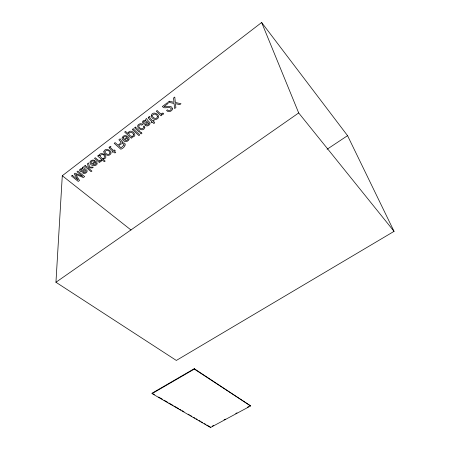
<?xml version="1.0" encoding="UTF-8"?>
<svg xmlns="http://www.w3.org/2000/svg" width="450" height="450" viewBox="0 0 450 450"><rect width="100%" height="100%" fill="white"/><g stroke="black" fill="none" stroke-linecap="round" stroke-linejoin="round"><path stroke-width="0.67" d="M55.946 282.262L62.286 175.736L261.647 22.5L347.558 135.664L394.054 231.362L176.333 360.444L55.946 282.262L298.693 112.944L261.647 22.5M327.088 149.265L347.558 135.664M194.259 368.696L152.027 393.221L152.061 393.621L210.532 427.5L250.639 405.934L194.259 368.696L194.31 369.09L250.639 405.934M152.061 393.621L194.31 369.09M212.333 426.127L213.564 425.464M224.049 419.822L225.281 419.158M235.766 413.516L236.998 412.853M247.483 407.216L248.715 406.553M153.236 393.924L154.44 394.622M158.659 397.069L162.276 399.167M164.081 400.213L167.698 402.311M168.902 403.009L173.121 405.456M174.324 406.153L178.543 408.6M179.747 409.298L180.956 410.001M182.16 410.698L183.966 411.744M188.184 414.191L189.388 414.889M190.597 415.592L191.801 416.289M193.607 417.336L194.811 418.033M196.02 418.736L197.224 419.434M199.029 420.48L200.239 421.183M201.442 421.881L202.646 422.578M204.452 423.624L205.661 424.327M206.865 425.025L210.482 427.123L210.532 427.5M62.286 175.736L131.001 230.006M298.693 112.944L394.054 231.362M109.091 147.352L109.642 148.404L112.866 151.234L112.174 151.757L112.843 152.342L113.529 151.819L114.879 153L115.751 152.347L114.401 151.161L115.217 150.542L114.553 149.957L113.737 150.576L110.559 147.78L110.396 147.341L110.998 146.824L110.346 146.25L109.091 147.352M123.114 137.818L123.919 139.5L127.744 136.592C132.053 139.427 125.691 143.786 123.148 140.366C119.897 138.021 124.312 133.931 127.029 136.058L126.169 136.721L124.104 136.688L123.114 137.818M148.922 123.3L148.657 124.149L147.476 124.982L146.059 124.678L145.221 125.314C146.863 127.001 150.165 125.173 150.103 123.041C148.781 121.236 146.818 119.942 146.689 118.462L145.659 119.239L145.89 120.206C139.039 120.172 143.893 127.468 147.977 122.625L148.922 123.3M99.821 155.554C104.833 164.481 106.931 150.739 99.821 155.554M82.592 167.394L82.89 168.266C75.932 168.998 81.501 174.386 85.41 170.449L86.096 171.405L85.427 172.215L84.471 172.631L83.379 172.305L82.609 172.89C84.178 174.352 87.367 172.839 87.204 170.775C85.798 169.155 83.79 168.03 83.543 166.68L82.592 167.394M144.838 127.254C143.606 133.768 133.037 125.966 140.023 123.778A2.458 2.087 0.1 0 1 141.593 123.885L142.678 124.47L141.801 125.134L140.513 124.684L139.016 125.353A1.474 1.254 0.1 0 0 138.752 126.343C139.269 128.16 142.088 129.915 143.494 127.991L143.28 126.534L144.152 125.876L144.838 127.254M148.23 117.472L148.736 118.592L151.875 121.629L151.144 122.181L151.791 122.805L152.522 122.254L153.833 123.525L154.744 122.833L153.433 121.562L154.294 120.909L153.647 120.279L152.786 120.938L149.698 117.939L149.558 117.467L150.193 116.921L149.563 116.308L148.23 117.472M103.871 151.532C103.663 153.579 105.851 155.053 107.668 155.312A2.908 2.368 3.4 0 0 109.575 154.974C114.694 151.971 105.407 146.334 103.871 151.532M122.288 141.885L122.074 142.734C128.166 142.611 124.296 148.157 120.825 149.237L114.182 143.325L115.138 142.594L118.001 145.148L120.184 143.483L120.971 142.138L118.896 139.725L120.082 138.819L122.288 141.885M128.087 132.834L128.025 133.667L125.55 131.383L124.661 132.064L131.394 138.24L132.249 137.588L131.614 137.008C139.41 137.087 131.057 127.378 128.087 132.834M133.706 134.781C133.267 137.852 128.514 135.782 128.852 133.358C129.977 131.034 133.329 132.784 133.706 134.781M90.051 162.079C89.584 167.889 101.312 165.909 95.631 161.032L91.969 163.822C89.758 162.433 92.391 160.042 94.078 161.167L94.905 160.537C93.279 159.536 90.647 160.144 90.051 162.079M99.006 155.098L99.017 155.925L98.387 155.385L97.605 155.981L104.344 161.736L105.165 161.111L102.746 159.041L103.944 158.996L105.373 158.147A2.655 2.143 3.8 0 0 105.874 156.819C105.384 153.968 100.485 152.021 99.006 155.098M151.318 115.312C150.953 117.399 153.062 119.138 154.958 119.424A2.964 2.554 -2.3 0 0 156.921 119.081C162.411 116.038 153.101 109.693 151.318 115.312M172.496 108.894C172.086 111.51 168.244 112.691 166.534 110.503L167.468 109.794C168.491 111.15 170.848 110.745 171.214 109.058L171.129 108.461C168.981 105.643 164.638 109.749 162.309 106.577L167.372 102.707L168.12 103.466L164.087 106.538C166.68 107.606 171.99 104.434 172.496 108.894M110.059 152.904L109.001 154.266A1.614 1.311 3.4 0 1 107.691 154.384C101.087 152.089 108.546 147.476 110.059 152.904M96.103 163.524L94.854 164.841L92.649 164.357L95.422 162.248L96.103 163.524M157.539 116.854L156.381 118.311A1.643 1.412 -2.4 0 1 155.036 118.429C148.449 115.886 156.291 110.992 157.539 116.854M128.121 139.213L126.804 140.597L124.588 140.068L127.485 137.863L128.121 139.213M124.087 145.018L121.011 147.831L118.749 145.811C119.812 144.416 123.373 142.121 124.087 145.018M80.91 169.672L80.831 170.376L81.877 170.994L84.718 169.83L82.744 168.829L80.91 169.672M143.741 121.736L143.606 122.507L144.624 123.204L147.634 121.961L145.693 120.825L143.741 121.736M101.07 160.014C99.09 161.949 96.722 158.828 95.332 157.719L94.483 158.366L99.405 162.529L100.204 161.921L99.36 161.207L101.126 161.257L101.936 160.751L101.07 160.014M162.889 113.085C160.83 115.166 158.468 111.78 157.196 110.475L156.279 111.178L160.987 115.836L161.854 115.177L161.049 114.373L162.849 114.457L163.721 113.906L162.889 113.085M72.281 175.32L71.421 175.978L78.249 181.434L79.538 180.456L75.701 174.375L83.362 177.564L84.651 176.591L77.85 171.067L76.984 171.731L82.749 176.372L75.082 173.183L74.183 173.869L78.024 179.949L72.281 175.32M85.163 165.482L84.364 166.095L91.142 171.686L91.935 171.079L88.02 167.844L92.25 167.951L93.319 167.147L89.573 167.057L88.487 162.945L87.413 163.761L88.369 167.018L87.03 167.023L85.163 165.482M133.189 128.812L132.294 129.493L138.859 135.596L139.742 134.927L133.189 128.812M135.428 127.097L134.522 127.789L139.286 132.255L140.192 131.569L135.428 127.097M169.307 101.228L168.064 102.178L174.071 103.461L174.617 108.557L175.899 107.584L175.416 103.629L179.758 104.664L180.99 103.736L175.348 102.487L174.769 97.059L173.481 98.044L174.049 102.319L169.307 101.228M141.069 132.396L140.169 133.076L141.069 133.926L141.975 133.239L141.069 132.396"/></g></svg>
